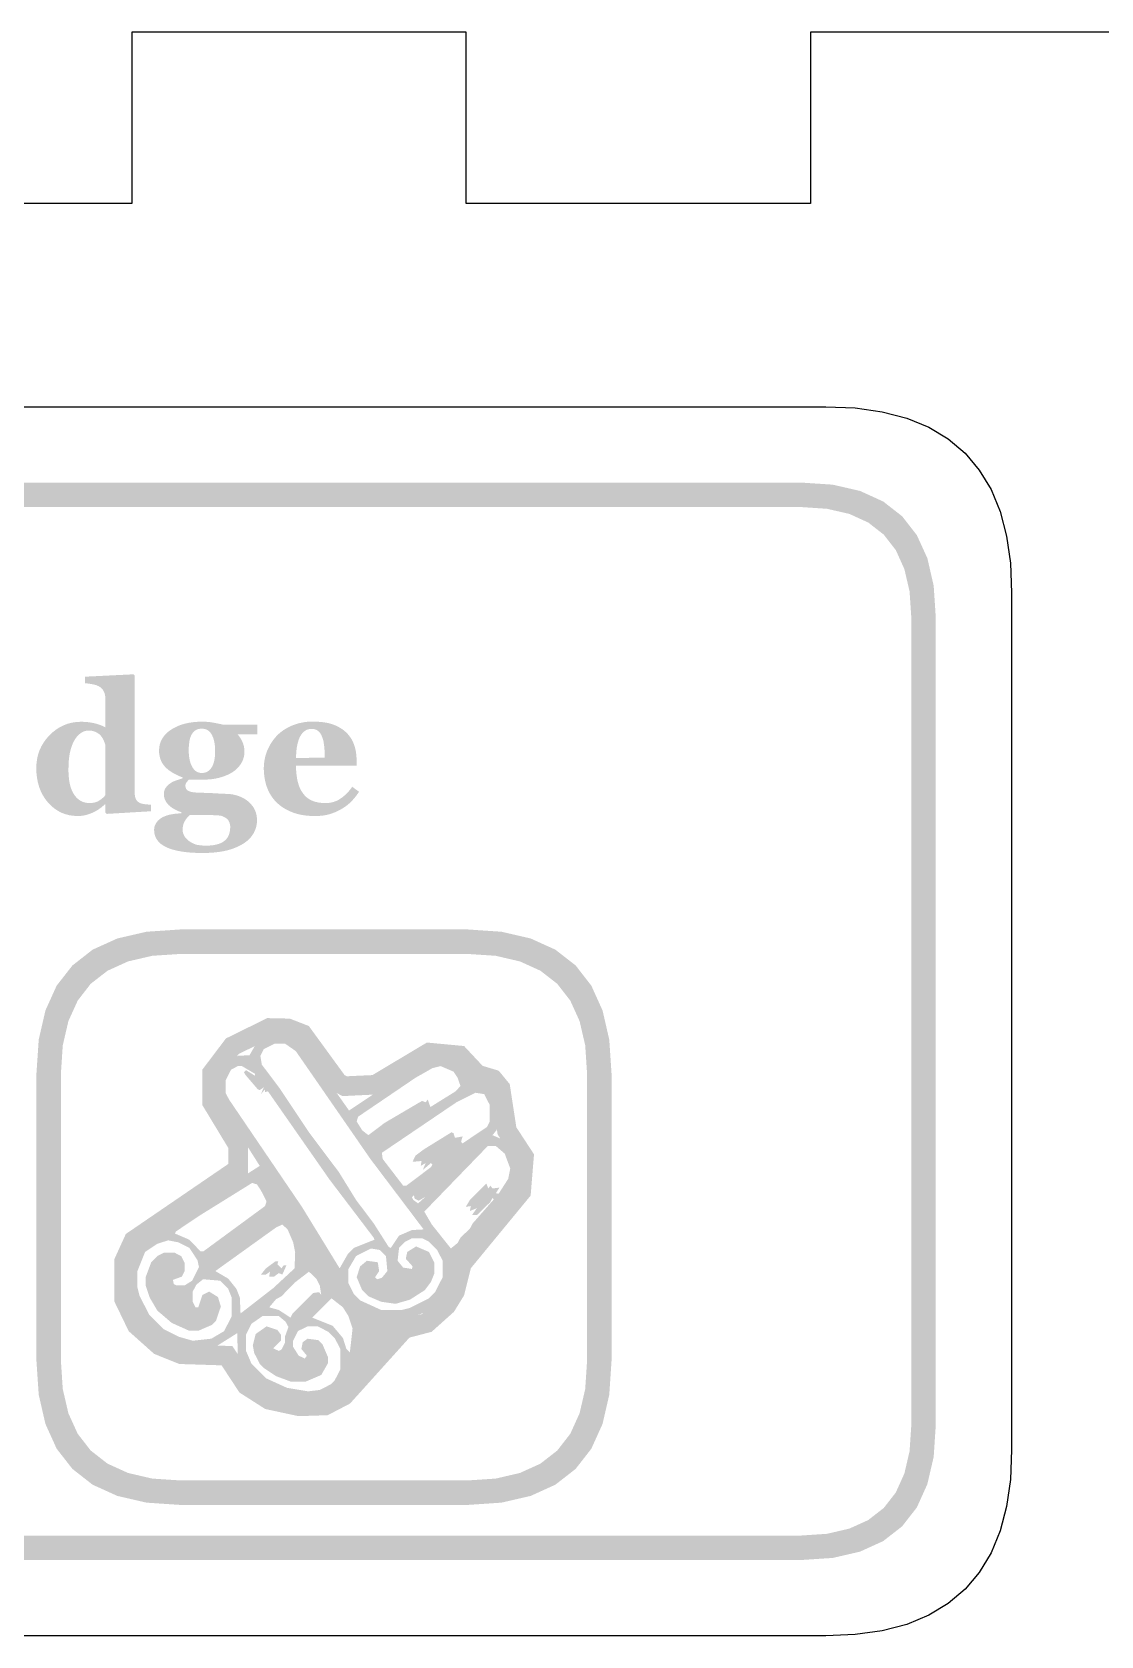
# Model space of a CAD drawing. Header units: millimetres. Extents: x 6 to 441, y 6 to 299.
# Drawn here: x 330.03 to 347.5, y 45.96 to 72.16 of the extents above; entities that cross this region are included whole.
import ezdxf

# ---------------------------------------------------------------- set-up
doc = ezdxf.new("R2010")
doc.units = ezdxf.units.MM
doc.layers.add('CUT', color=1, linetype='Continuous')
doc.layers.add('RASTER', color=7, linetype='Continuous')

msp = doc.modelspace()

# ---------------------------------------------------------------- hatches: boundary and pattern name
at = {"layer": 'RASTER'}
h = msp.add_hatch(color=7, dxfattribs=at)
h.paths.add_polyline_path([(283.2, 62.6), (283.234, 63.116), (283.338, 63.563), (283.509, 63.941), (283.75, 64.25), (284.059, 64.491), (284.438, 64.662), (284.884, 64.766), (285.4, 64.8), (342.6, 64.8), (343.116, 64.766), (343.563, 64.663), (343.941, 64.491), (344.25, 64.25), (344.491, 63.941), (344.663, 63.563), (344.766, 63.116), (344.8, 62.6), (344.8, 49.4), (344.766, 48.884), (344.662, 48.438), (344.491, 48.059), (344.25, 47.75), (343.941, 47.509), (343.563, 47.337), (343.116, 47.234), (342.6, 47.2), (285.4, 47.2), (284.884, 47.234), (284.438, 47.337), (284.059, 47.509), (283.75, 47.75), (283.509, 48.059), (283.338, 48.438), (283.234, 48.884), (283.2, 49.4)])
h.paths.add_polyline_path([(283.6, 62.6), (283.6, 49.4), (283.628, 48.978), (283.713, 48.613), (283.853, 48.303), (284.05, 48.05), (284.303, 47.853), (284.612, 47.713), (284.978, 47.628), (285.4, 47.6), (342.6, 47.6), (343.022, 47.628), (343.388, 47.713), (343.697, 47.853), (343.95, 48.05), (344.147, 48.303), (344.287, 48.613), (344.372, 48.978), (344.4, 49.4), (344.4, 62.6), (344.372, 63.022), (344.287, 63.387), (344.147, 63.697), (343.95, 63.95), (343.697, 64.147), (343.388, 64.288), (343.022, 64.372), (342.6, 64.4), (285.4, 64.4), (284.978, 64.372), (284.612, 64.288), (284.303, 64.147), (284.05, 63.95), (283.853, 63.697), (283.713, 63.387), (283.628, 63.022), (283.6, 62.6)], flags=0)
h = msp.add_hatch(color=7, dxfattribs=at)
h.paths.add_polyline_path([(331.972, 59.431), (331.25, 59.388), (331.228, 59.409), (331.228, 59.544), (331.218, 59.546), (331.199, 59.527), (331.179, 59.509), (331.157, 59.491), (331.133, 59.474), (331.108, 59.457), (331.082, 59.441), (331.053, 59.426), (331.024, 59.411), (330.993, 59.397), (330.962, 59.386), (330.932, 59.376), (330.901, 59.368), (330.87, 59.361), (330.839, 59.357), (330.808, 59.354), (330.777, 59.353), (330.705, 59.357), (330.635, 59.367), (330.57, 59.384), (330.507, 59.408), (330.448, 59.439), (330.392, 59.477), (330.339, 59.521), (330.289, 59.573), (330.244, 59.63), (330.205, 59.691), (330.172, 59.756), (330.145, 59.825), (330.124, 59.898), (330.109, 59.975), (330.1, 60.056), (330.097, 60.141), (330.101, 60.217), (330.111, 60.29), (330.127, 60.361), (330.151, 60.428), (330.181, 60.493), (330.218, 60.555), (330.261, 60.615), (330.312, 60.671), (330.367, 60.723), (330.425, 60.768), (330.485, 60.806), (330.549, 60.837), (330.615, 60.862), (330.684, 60.879), (330.756, 60.889), (330.831, 60.893), (330.861, 60.892), (330.89, 60.891), (330.919, 60.889), (330.948, 60.886), (330.975, 60.882), (331.003, 60.877), (331.03, 60.872), (331.057, 60.866), (331.082, 60.859), (331.107, 60.851), (331.13, 60.844), (331.151, 60.836), (331.172, 60.828), (331.191, 60.82), (331.209, 60.811), (331.225, 60.802), (331.225, 61.281), (331.225, 61.294), (331.224, 61.308), (331.222, 61.321), (331.22, 61.333), (331.217, 61.346), (331.213, 61.358), (331.208, 61.371), (331.203, 61.383), (331.197, 61.394), (331.191, 61.405), (331.185, 61.415), (331.177, 61.425), (331.17, 61.434), (331.162, 61.442), (331.153, 61.45), (331.145, 61.457), (331.133, 61.464), (331.12, 61.472), (331.107, 61.478), (331.093, 61.484), (331.079, 61.49), (331.064, 61.495), (331.048, 61.499), (331.031, 61.503), (331.014, 61.506), (330.997, 61.509), (330.98, 61.512), (330.963, 61.515), (330.946, 61.517), (330.928, 61.519), (330.911, 61.521), (330.894, 61.523), (330.894, 61.629), (331.685, 61.668), (331.707, 61.644), (331.707, 59.724), (331.707, 59.71), (331.708, 59.697), (331.71, 59.684), (331.712, 59.672), (331.714, 59.661), (331.717, 59.65), (331.721, 59.64), (331.725, 59.63), (331.73, 59.621), (331.736, 59.612), (331.742, 59.604), (331.749, 59.596), (331.757, 59.589), (331.766, 59.582), (331.775, 59.576), (331.785, 59.57), (331.793, 59.566), (331.802, 59.562), (331.812, 59.559), (331.823, 59.556), (331.834, 59.553), (331.847, 59.551), (331.86, 59.548), (331.875, 59.546), (331.889, 59.545), (331.903, 59.543), (331.916, 59.542), (331.929, 59.541), (331.941, 59.54), (331.952, 59.539), (331.962, 59.538), (331.972, 59.538)])
h.paths.add_polyline_path([(331.225, 59.692), (331.225, 60.519), (331.222, 60.528), (331.219, 60.536), (331.216, 60.545), (331.213, 60.555), (331.209, 60.564), (331.205, 60.574), (331.201, 60.584), (331.197, 60.594), (331.192, 60.604), (331.187, 60.614), (331.181, 60.624), (331.175, 60.634), (331.168, 60.643), (331.161, 60.653), (331.154, 60.662), (331.146, 60.671), (331.138, 60.679), (331.13, 60.686), (331.121, 60.694), (331.112, 60.7), (331.102, 60.707), (331.091, 60.714), (331.08, 60.72), (331.068, 60.726), (331.055, 60.731), (331.042, 60.736), (331.029, 60.74), (331.015, 60.743), (331.001, 60.746), (330.987, 60.748), (330.972, 60.749), (330.957, 60.749), (330.921, 60.747), (330.887, 60.739), (330.855, 60.726), (330.824, 60.708), (330.795, 60.684), (330.767, 60.656), (330.741, 60.622), (330.717, 60.584), (330.695, 60.54), (330.676, 60.492), (330.66, 60.44), (330.646, 60.384), (330.636, 60.323), (330.629, 60.259), (330.625, 60.19), (330.623, 60.116), (330.623, 60.087), (330.624, 60.058), (330.625, 60.031), (330.627, 60.004), (330.63, 59.977), (330.633, 59.952), (330.636, 59.927), (330.64, 59.903), (330.645, 59.88), (330.65, 59.857), (330.656, 59.835), (330.663, 59.813), (330.671, 59.792), (330.68, 59.771), (330.689, 59.751), (330.699, 59.731), (330.71, 59.712), (330.722, 59.694), (330.734, 59.678), (330.748, 59.662), (330.762, 59.647), (330.777, 59.634), (330.792, 59.621), (330.808, 59.609), (330.825, 59.599), (330.843, 59.59), (330.862, 59.583), (330.882, 59.577), (330.902, 59.572), (330.924, 59.568), (330.946, 59.566), (330.969, 59.566), (330.991, 59.566), (331.012, 59.568), (331.031, 59.57), (331.05, 59.574), (331.068, 59.579), (331.085, 59.585), (331.102, 59.592), (331.117, 59.6), (331.131, 59.609), (331.145, 59.619), (331.159, 59.629), (331.173, 59.64), (331.187, 59.652), (331.2, 59.664), (331.213, 59.678), (331.225, 59.692)], flags=0)
h = msp.add_hatch(color=7, dxfattribs=at)
h.paths.add_polyline_path([(333.708, 60.689), (333.386, 60.689), (333.4, 60.673), (333.413, 60.656), (333.425, 60.64), (333.436, 60.623), (333.446, 60.606), (333.455, 60.588), (333.464, 60.571), (333.471, 60.553), (333.478, 60.535), (333.484, 60.517), (333.489, 60.498), (333.493, 60.48), (333.496, 60.461), (333.498, 60.442), (333.5, 60.423), (333.5, 60.403), (333.499, 60.378), (333.497, 60.354), (333.492, 60.329), (333.486, 60.305), (333.479, 60.282), (333.47, 60.259), (333.459, 60.236), (333.446, 60.214), (333.432, 60.192), (333.417, 60.171), (333.4, 60.152), (333.383, 60.133), (333.365, 60.116), (333.346, 60.099), (333.325, 60.084), (333.304, 60.069), (333.281, 60.056), (333.257, 60.042), (333.232, 60.03), (333.207, 60.019), (333.18, 60.008), (333.152, 59.998), (333.124, 59.989), (333.094, 59.98), (333.064, 59.973), (333.033, 59.966), (333.001, 59.96), (332.969, 59.956), (332.936, 59.952), (332.903, 59.95), (332.868, 59.948), (332.833, 59.948), (332.595, 59.948), (332.59, 59.944), (332.586, 59.94), (332.581, 59.936), (332.576, 59.931), (332.571, 59.925), (332.566, 59.919), (332.561, 59.913), (332.556, 59.906), (332.551, 59.899), (332.547, 59.892), (332.543, 59.885), (332.54, 59.878), (332.538, 59.871), (332.536, 59.864), (332.535, 59.858), (332.535, 59.851), (332.535, 59.836), (332.538, 59.821), (332.542, 59.808), (332.547, 59.797), (332.555, 59.786), (332.564, 59.777), (332.574, 59.769), (332.586, 59.762), (332.6, 59.756), (332.617, 59.751), (332.636, 59.746), (332.658, 59.742), (332.683, 59.739), (332.71, 59.737), (332.74, 59.735), (332.772, 59.734), (332.805, 59.733), (332.839, 59.732), (332.872, 59.731), (332.906, 59.73), (332.94, 59.728), (332.974, 59.727), (333.007, 59.725), (333.042, 59.723), (333.074, 59.721), (333.105, 59.719), (333.133, 59.718), (333.158, 59.717), (333.181, 59.716), (333.202, 59.715), (333.22, 59.714), (333.236, 59.713), (333.258, 59.712), (333.279, 59.71), (333.3, 59.707), (333.321, 59.703), (333.342, 59.698), (333.363, 59.692), (333.384, 59.686), (333.405, 59.679), (333.425, 59.671), (333.445, 59.663), (333.464, 59.654), (333.483, 59.644), (333.501, 59.634), (333.518, 59.624), (333.534, 59.612), (333.55, 59.601), (333.566, 59.587), (333.582, 59.573), (333.597, 59.558), (333.611, 59.542), (333.625, 59.525), (333.638, 59.508), (333.65, 59.489), (333.661, 59.47), (333.671, 59.449), (333.68, 59.428), (333.688, 59.406), (333.694, 59.384), (333.699, 59.36), (333.702, 59.336), (333.704, 59.311), (333.705, 59.286), (333.704, 59.258), (333.702, 59.231), (333.698, 59.204), (333.692, 59.178), (333.684, 59.152), (333.675, 59.126), (333.664, 59.101), (333.652, 59.076), (333.637, 59.052), (333.621, 59.029), (333.604, 59.006), (333.584, 58.985), (333.563, 58.964), (333.54, 58.944), (333.515, 58.925), (333.488, 58.906), (333.459, 58.888), (333.428, 58.871), (333.395, 58.855), (333.361, 58.84), (333.326, 58.826), (333.289, 58.813), (333.25, 58.801), (333.211, 58.791), (333.169, 58.781), (333.125, 58.773), (333.078, 58.766), (333.03, 58.76), (332.978, 58.755), (332.925, 58.752), (332.869, 58.75), (332.81, 58.75), (332.717, 58.751), (332.629, 58.755), (332.547, 58.763), (332.471, 58.773), (332.401, 58.786), (332.336, 58.802), (332.277, 58.821), (332.224, 58.843), (332.177, 58.868), (332.136, 58.896), (332.102, 58.927), (332.074, 58.961), (332.052, 58.997), (332.036, 59.037), (332.027, 59.079), (332.023, 59.125), (332.025, 59.153), (332.03, 59.18), (332.039, 59.206), (332.051, 59.23), (332.066, 59.253), (332.084, 59.275), (332.106, 59.296), (332.132, 59.315), (332.161, 59.333), (332.194, 59.348), (332.23, 59.362), (332.27, 59.373), (332.314, 59.382), (332.362, 59.389), (332.413, 59.394), (332.469, 59.397), (332.469, 59.415), (332.436, 59.426), (332.405, 59.439), (332.376, 59.453), (332.349, 59.468), (332.323, 59.483), (332.3, 59.5), (332.278, 59.517), (332.259, 59.535), (332.241, 59.555), (332.226, 59.575), (332.213, 59.595), (332.202, 59.617), (332.194, 59.639), (332.188, 59.662), (332.184, 59.686), (332.183, 59.711), (332.184, 59.726), (332.185, 59.74), (332.187, 59.754), (332.191, 59.767), (332.195, 59.78), (332.2, 59.792), (332.206, 59.804), (332.213, 59.815), (332.221, 59.825), (332.229, 59.835), (332.238, 59.845), (332.247, 59.854), (332.257, 59.864), (332.268, 59.873), (332.279, 59.881), (332.29, 59.889), (332.301, 59.896), (332.312, 59.903), (332.323, 59.909), (332.335, 59.915), (332.348, 59.921), (332.361, 59.926), (332.375, 59.932), (332.39, 59.937), (332.404, 59.942), (332.418, 59.946), (332.431, 59.951), (332.443, 59.955), (332.455, 59.958), (332.467, 59.962), (332.478, 59.965), (332.488, 59.968), (332.488, 59.984), (332.44, 60.003), (332.395, 60.023), (332.354, 60.044), (332.316, 60.066), (332.282, 60.089), (332.25, 60.112), (332.222, 60.137), (332.197, 60.163), (332.175, 60.19), (332.156, 60.219), (332.14, 60.249), (332.127, 60.28), (332.117, 60.313), (332.11, 60.348), (332.105, 60.384), (332.104, 60.421), (332.107, 60.473), (332.116, 60.523), (332.132, 60.57), (332.154, 60.615), (332.182, 60.656), (332.216, 60.695), (332.256, 60.732), (332.302, 60.765), (332.354, 60.795), (332.408, 60.822), (332.466, 60.844), (332.528, 60.862), (332.592, 60.876), (332.66, 60.886), (332.731, 60.892), (332.806, 60.894), (332.83, 60.894), (332.855, 60.893), (332.879, 60.892), (332.904, 60.89), (332.928, 60.888), (332.951, 60.885), (332.975, 60.881), (332.998, 60.877), (333.021, 60.873), (333.042, 60.869), (333.062, 60.865), (333.08, 60.861), (333.097, 60.858), (333.113, 60.854), (333.127, 60.851), (333.14, 60.847), (333.708, 60.847)])
h.paths.add_polyline_path([(333.021, 60.409), (333.02, 60.451), (333.018, 60.49), (333.013, 60.528), (333.007, 60.563), (333, 60.595), (332.991, 60.626), (332.979, 60.654), (332.967, 60.68), (332.952, 60.704), (332.936, 60.724), (332.918, 60.741), (332.898, 60.755), (332.876, 60.766), (332.853, 60.774), (332.827, 60.778), (332.8, 60.78), (332.786, 60.779), (332.772, 60.778), (332.759, 60.776), (332.746, 60.773), (332.734, 60.769), (332.722, 60.765), (332.711, 60.759), (332.7, 60.753), (332.69, 60.746), (332.68, 60.738), (332.671, 60.729), (332.662, 60.72), (332.653, 60.709), (332.646, 60.699), (332.638, 60.687), (332.631, 60.674), (332.625, 60.662), (332.62, 60.648), (332.615, 60.635), (332.61, 60.62), (332.607, 60.606), (332.603, 60.59), (332.6, 60.574), (332.598, 60.558), (332.596, 60.541), (332.594, 60.524), (332.592, 60.507), (332.591, 60.49), (332.59, 60.473), (332.589, 60.456), (332.589, 60.439), (332.589, 60.421), (332.59, 60.382), (332.592, 60.345), (332.597, 60.309), (332.603, 60.276), (332.611, 60.244), (332.62, 60.214), (332.631, 60.185), (332.645, 60.159), (332.659, 60.135), (332.675, 60.114), (332.693, 60.096), (332.712, 60.082), (332.732, 60.071), (332.754, 60.063), (332.778, 60.058), (332.803, 60.056), (332.828, 60.058), (332.852, 60.062), (332.875, 60.069), (332.896, 60.079), (332.915, 60.092), (332.933, 60.108), (332.95, 60.127), (332.965, 60.149), (332.978, 60.173), (332.989, 60.199), (332.999, 60.228), (333.007, 60.26), (333.013, 60.294), (333.017, 60.33), (333.02, 60.368), (333.021, 60.409)], flags=0)
h.paths.add_polyline_path([(333.267, 59.179), (333.267, 59.191), (333.265, 59.204), (333.263, 59.216), (333.26, 59.228), (333.256, 59.241), (333.251, 59.253), (333.246, 59.265), (333.239, 59.278), (333.231, 59.29), (333.221, 59.301), (333.209, 59.312), (333.194, 59.322), (333.178, 59.332), (333.159, 59.341), (333.138, 59.35), (333.115, 59.358), (333.1, 59.36), (333.084, 59.362), (333.066, 59.363), (333.045, 59.365), (333.022, 59.366), (332.997, 59.367), (332.97, 59.368), (332.941, 59.369), (332.91, 59.37), (332.875, 59.371), (332.838, 59.371), (332.798, 59.371), (332.755, 59.372), (332.709, 59.372), (332.661, 59.372), (332.609, 59.372), (332.597, 59.361), (332.585, 59.349), (332.573, 59.337), (332.562, 59.324), (332.552, 59.311), (332.542, 59.297), (332.533, 59.283), (332.524, 59.268), (332.516, 59.253), (332.509, 59.237), (332.503, 59.22), (332.498, 59.202), (332.494, 59.183), (332.491, 59.164), (332.49, 59.144), (332.489, 59.123), (332.49, 59.114), (332.491, 59.104), (332.492, 59.095), (332.494, 59.085), (332.497, 59.075), (332.501, 59.064), (332.505, 59.053), (332.51, 59.043), (332.515, 59.032), (332.521, 59.021), (332.528, 59.01), (332.536, 59), (332.545, 58.99), (332.554, 58.98), (332.564, 58.97), (332.574, 58.961), (332.587, 58.95), (332.601, 58.94), (332.614, 58.931), (332.628, 58.923), (332.643, 58.915), (332.658, 58.907), (332.673, 58.9), (332.688, 58.894), (332.705, 58.888), (332.724, 58.883), (332.745, 58.879), (332.768, 58.876), (332.792, 58.873), (332.819, 58.871), (332.848, 58.87), (332.879, 58.87), (332.925, 58.871), (332.968, 58.874), (333.008, 58.88), (333.046, 58.888), (333.08, 58.898), (333.112, 58.911), (333.141, 58.926), (333.167, 58.943), (333.191, 58.963), (333.211, 58.985), (333.228, 59.01), (333.242, 59.039), (333.253, 59.069), (333.261, 59.103), (333.266, 59.14), (333.267, 59.179)], flags=0)
h = msp.add_hatch(color=7, dxfattribs=at)
h.paths.add_polyline_path([(335.372, 59.75), (335.359, 59.729), (335.345, 59.709), (335.331, 59.689), (335.315, 59.669), (335.3, 59.649), (335.283, 59.63), (335.266, 59.611), (335.248, 59.593), (335.23, 59.574), (335.211, 59.557), (335.191, 59.54), (335.171, 59.524), (335.15, 59.508), (335.128, 59.494), (335.106, 59.479), (335.083, 59.466), (335.059, 59.452), (335.034, 59.44), (335.01, 59.428), (334.985, 59.417), (334.96, 59.407), (334.935, 59.398), (334.91, 59.389), (334.885, 59.382), (334.859, 59.375), (334.833, 59.369), (334.806, 59.364), (334.777, 59.36), (334.748, 59.357), (334.718, 59.355), (334.686, 59.354), (334.654, 59.353), (334.601, 59.354), (334.55, 59.357), (334.5, 59.362), (334.452, 59.369), (334.406, 59.377), (334.362, 59.388), (334.32, 59.4), (334.28, 59.415), (334.242, 59.431), (334.205, 59.448), (334.17, 59.467), (334.136, 59.487), (334.105, 59.508), (334.075, 59.531), (334.047, 59.555), (334.02, 59.58), (333.995, 59.607), (333.972, 59.635), (333.95, 59.663), (333.93, 59.694), (333.912, 59.725), (333.895, 59.757), (333.88, 59.791), (333.867, 59.826), (333.855, 59.861), (333.845, 59.898), (333.836, 59.935), (333.829, 59.973), (333.824, 60.012), (333.82, 60.051), (333.817, 60.091), (333.816, 60.132), (333.817, 60.17), (333.82, 60.206), (333.824, 60.243), (333.83, 60.279), (333.838, 60.314), (333.847, 60.35), (333.858, 60.384), (333.871, 60.419), (333.886, 60.453), (333.902, 60.485), (333.919, 60.517), (333.938, 60.548), (333.958, 60.578), (333.98, 60.607), (334.003, 60.635), (334.027, 60.663), (334.053, 60.688), (334.08, 60.712), (334.109, 60.735), (334.14, 60.757), (334.172, 60.777), (334.206, 60.796), (334.241, 60.814), (334.279, 60.831), (334.317, 60.846), (334.357, 60.859), (334.397, 60.87), (334.439, 60.879), (334.482, 60.887), (334.526, 60.892), (334.571, 60.895), (334.618, 60.896), (334.668, 60.895), (334.716, 60.892), (334.761, 60.889), (334.804, 60.883), (334.845, 60.876), (334.884, 60.868), (334.92, 60.857), (334.955, 60.846), (334.987, 60.833), (335.018, 60.819), (335.047, 60.803), (335.075, 60.786), (335.102, 60.769), (335.127, 60.75), (335.151, 60.729), (335.173, 60.708), (335.193, 60.687), (335.212, 60.664), (335.229, 60.641), (335.245, 60.617), (335.259, 60.592), (335.273, 60.566), (335.284, 60.539), (335.294, 60.511), (335.303, 60.483), (335.311, 60.454), (335.318, 60.424), (335.323, 60.395), (335.327, 60.365), (335.33, 60.335), (335.332, 60.304), (335.333, 60.273), (335.333, 60.178), (334.342, 60.178), (334.344, 60.105), (334.35, 60.037), (334.359, 59.973), (334.371, 59.913), (334.387, 59.859), (334.407, 59.808), (334.431, 59.762), (334.458, 59.721), (334.489, 59.684), (334.524, 59.652), (334.564, 59.625), (334.608, 59.603), (334.656, 59.586), (334.708, 59.574), (334.765, 59.567), (334.826, 59.564), (334.86, 59.565), (334.893, 59.569), (334.925, 59.575), (334.956, 59.583), (334.987, 59.594), (335.017, 59.606), (335.045, 59.622), (335.073, 59.64), (335.1, 59.659), (335.126, 59.68), (335.151, 59.702), (335.175, 59.725), (335.198, 59.75), (335.22, 59.775), (335.241, 59.802), (335.261, 59.831)])
h.paths.add_polyline_path([(334.813, 60.307), (334.812, 60.329), (334.812, 60.351), (334.811, 60.373), (334.81, 60.396), (334.809, 60.418), (334.808, 60.441), (334.806, 60.464), (334.804, 60.487), (334.801, 60.509), (334.798, 60.531), (334.795, 60.551), (334.792, 60.571), (334.788, 60.589), (334.783, 60.606), (334.778, 60.623), (334.773, 60.638), (334.766, 60.654), (334.759, 60.67), (334.752, 60.685), (334.743, 60.698), (334.735, 60.711), (334.725, 60.722), (334.715, 60.732), (334.705, 60.742), (334.694, 60.75), (334.682, 60.757), (334.669, 60.763), (334.656, 60.768), (334.642, 60.772), (334.627, 60.775), (334.612, 60.776), (334.596, 60.777), (334.568, 60.775), (334.542, 60.77), (334.517, 60.761), (334.494, 60.748), (334.472, 60.732), (334.452, 60.713), (334.433, 60.689), (334.416, 60.663), (334.4, 60.632), (334.386, 60.597), (334.374, 60.558), (334.364, 60.515), (334.355, 60.468), (334.349, 60.416), (334.345, 60.361), (334.342, 60.301)], flags=0)
h = msp.add_hatch(color=7, dxfattribs=at)
h.paths.add_polyline_path([(330.1, 55.15), (330.137, 55.701), (330.247, 56.178), (330.43, 56.582), (330.688, 56.912), (331.018, 57.17), (331.422, 57.353), (331.899, 57.463), (332.45, 57.5), (337.15, 57.5), (337.701, 57.463), (338.178, 57.353), (338.582, 57.17), (338.913, 56.913), (339.17, 56.582), (339.353, 56.178), (339.463, 55.701), (339.5, 55.15), (339.5, 50.45), (339.463, 49.899), (339.353, 49.422), (339.17, 49.018), (338.913, 48.688), (338.582, 48.43), (338.178, 48.247), (337.701, 48.137), (337.15, 48.1), (332.45, 48.1), (331.899, 48.137), (331.422, 48.247), (331.018, 48.43), (330.688, 48.688), (330.43, 49.018), (330.247, 49.422), (330.137, 49.899), (330.1, 50.45)])
h.paths.add_polyline_path([(330.5, 55.15), (330.5, 50.45), (330.53, 49.993), (330.622, 49.597), (330.774, 49.262), (330.987, 48.988), (331.262, 48.774), (331.597, 48.622), (331.993, 48.53), (332.45, 48.5), (337.15, 48.5), (337.607, 48.53), (338.003, 48.622), (338.338, 48.774), (338.613, 48.988), (338.826, 49.262), (338.978, 49.597), (339.07, 49.993), (339.1, 50.45), (339.1, 55.15), (339.07, 55.607), (338.978, 56.003), (338.826, 56.338), (338.613, 56.612), (338.338, 56.826), (338.003, 56.978), (337.607, 57.07), (337.15, 57.1), (332.45, 57.1), (331.993, 57.07), (331.597, 56.978), (331.262, 56.826), (330.987, 56.613), (330.774, 56.338), (330.622, 56.003), (330.53, 55.607), (330.5, 55.15)], flags=0)
h = msp.add_hatch(color=7, dxfattribs=at)
h.paths.add_polyline_path([(333.872, 56.052), (334.241, 56.044), (334.552, 55.923), (335.136, 55.122), (335.175, 55.102), (335.591, 55.121), (336.482, 55.653), (337.09, 55.596), (337.393, 55.272), (337.656, 55.193), (337.836, 54.974), (337.944, 54.269), (338.233, 53.827), (338.178, 53.153), (337.201, 51.967), (337.09, 51.523), (336.924, 51.254), (336.56, 50.928), (336.197, 50.833), (335.226, 49.756), (334.86, 49.565), (334.382, 49.55), (333.839, 49.667), (333.418, 49.936), (333.126, 50.38), (332.435, 50.402), (332.024, 50.567), (331.608, 50.938), (331.371, 51.428), (331.371, 52.109), (331.561, 52.526), (333.239, 53.672), (333.239, 53.925), (332.81, 54.634), (332.81, 55.208), (333.197, 55.72)])
h.paths.add_polyline_path([(333.943, 55.73), (333.406, 55.466), (333.13, 55.101), (333.13, 54.724), (333.559, 54.014), (333.559, 53.503), (331.815, 52.312), (331.691, 52.039), (331.691, 51.502), (331.868, 51.135), (332.195, 50.843), (332.501, 50.72), (333.303, 50.695), (333.648, 50.169), (333.963, 49.968), (334.411, 49.871), (334.777, 49.883), (335.027, 50.013), (336.024, 51.119), (336.404, 51.218), (336.676, 51.462), (336.792, 51.648), (336.908, 52.115), (337.867, 53.279), (337.905, 53.743), (337.638, 54.152), (337.533, 54.839), (337.471, 54.915), (337.219, 54.99), (336.939, 55.289), (336.556, 55.325), (335.686, 54.806), (335.104, 54.778), (334.922, 54.872), (334.348, 55.658), (334.177, 55.725), (333.943, 55.73)], flags=0)
h = msp.add_hatch(color=7, dxfattribs=at)
h.paths.add_polyline_path([(333.938, 55.794), (334.162, 55.804), (334.406, 55.68), (335.21, 54.542), (336.261, 55.245), (336.573, 55.402), (336.84, 55.402), (337.018, 55.312), (337.085, 55.245), (337.199, 55.024), (337.41, 55), (337.554, 54.91), (337.677, 54.666), (337.677, 54.364), (337.62, 54.22), (337.554, 54.14), (337.788, 54.039), (337.888, 53.939), (338.012, 53.628), (337.979, 53.393), (337.821, 53.115), (336.931, 52.064), (336.907, 51.82), (336.84, 51.619), (336.75, 51.475), (336.516, 51.274), (336.06, 51.093), (335.913, 50.906), (335.726, 50.725), (335.679, 50.638), (335.424, 50.39), (335.377, 50.303), (335.009, 49.935), (334.765, 49.811), (334.296, 49.811), (333.961, 49.911), (333.683, 50.069), (333.549, 50.203), (333.425, 50.414), (333.392, 50.514), (333.382, 50.906), (333.024, 50.681), (332.789, 50.615), (332.522, 50.648), (332.143, 50.805), (332.043, 50.872), (331.775, 51.174), (331.618, 51.518), (331.618, 51.686), (331.584, 51.753), (331.651, 52.121), (331.808, 52.399), (333.75, 53.638), (333.369, 54.24), (333.181, 54.488), (333.057, 54.733), (333.024, 54.967), (333.134, 55.258), (333.215, 55.345), (333.392, 55.436), (333.583, 55.446), (333.717, 55.68)])
h.paths.add_polyline_path([(333.995, 55.636), (333.817, 55.546), (333.76, 55.436), (333.784, 55.292), (334.072, 54.91), (334.554, 54.187), (335.043, 53.537), (335.324, 53.082), (335.612, 52.7), (335.859, 52.312), (335.893, 52.299), (336.027, 52.499), (336.238, 52.59), (336.429, 52.6), (335.558, 53.752), (334.339, 55.513), (334.162, 55.636)], flags=0)
h.paths.add_polyline_path([(333.392, 55.268), (333.282, 55.211), (333.191, 55.034), (333.191, 54.833), (333.248, 54.722), (334.44, 52.968), (335.056, 51.964), (335.19, 52.198), (335.29, 52.299), (335.625, 52.432), (335.612, 52.466), (334.889, 53.417), (333.884, 54.856), (333.837, 54.843), (333.837, 54.89), (333.77, 54.81), (333.817, 54.923), (333.75, 54.876), (333.717, 54.89), (333.516, 55.124), (333.492, 55.168), (333.526, 55.201), (333.67, 55.111), (333.67, 55.144), (333.459, 55.268)], flags=0)
h.paths.add_polyline_path([(336.706, 55.268), (336.573, 55.235), (336.295, 55.077), (335.357, 54.441), (335.334, 54.364), (335.424, 54.22), (335.525, 54.14), (335.792, 54.341), (336.362, 54.676), (336.405, 54.699), (336.462, 54.676), (336.496, 54.722), (336.539, 54.599), (336.951, 54.856), (337.031, 54.943), (336.984, 55.077), (336.917, 55.178)], flags=0)
h.paths.add_polyline_path([(337.276, 54.833), (336.964, 54.676), (335.746, 53.852), (335.759, 53.752), (336.094, 53.316), (336.147, 53.316), (336.549, 53.618), (336.573, 53.661), (336.549, 53.685), (336.415, 53.571), (336.462, 53.685), (336.382, 53.638), (336.395, 53.718), (336.248, 53.705), (336.295, 53.805), (336.429, 53.906), (336.884, 54.187), (336.917, 54.173), (336.941, 54.096), (337.065, 54.12), (337.041, 54.029), (337.065, 54.006), (337.466, 54.274), (337.51, 54.364), (337.51, 54.632), (337.42, 54.81)], flags=0)
h.paths.add_polyline_path([(337.477, 53.962), (336.439, 52.891), (336.563, 52.68), (336.874, 52.289), (336.984, 52.379), (337.031, 52.466), (337.185, 52.613), (337.232, 52.7), (337.577, 53.092), (337.554, 53.115), (337.52, 53.048), (337.299, 52.834), (337.219, 52.834), (337.299, 52.948), (337.185, 52.901), (337.199, 52.982), (337.118, 52.968), (337.185, 53.082), (337.453, 53.35), (337.487, 53.269), (337.52, 53.316), (337.554, 53.269), (337.667, 53.283), (337.61, 53.192), (337.654, 53.182), (337.811, 53.427), (337.845, 53.594), (337.754, 53.839), (337.61, 53.962)], flags=0)
h.paths.add_polyline_path([(333.626, 53.36), (332.779, 52.834), (332.378, 52.566), (332.364, 52.533), (332.599, 52.432), (332.779, 52.245), (332.833, 52.245), (333.837, 52.982), (333.861, 53.059), (333.77, 53.236), (333.703, 53.336)], flags=0)
h.paths.add_polyline_path([(336.271, 53.159), (336.238, 53.125), (336.261, 53.082), (336.338, 53.025), (336.462, 53.136), (336.348, 53.069), (336.281, 53.102)], flags=0)
h.paths.add_polyline_path([(334.119, 52.68), (334.018, 52.633), (333.024, 51.92), (333.235, 51.796), (333.369, 51.629), (333.425, 51.485), (333.436, 51.227), (333.971, 51.642), (334.319, 51.964), (334.329, 52.222), (334.296, 52.389), (334.206, 52.6)], flags=0)
h.paths.add_polyline_path([(336.238, 52.456), (336.127, 52.399), (336.027, 52.299), (336.003, 52.088), (336.094, 51.977), (336.238, 51.954), (336.248, 51.997), (336.137, 52.121), (336.161, 52.232), (336.305, 52.322), (336.516, 52.232), (336.606, 52.054), (336.606, 51.887), (336.549, 51.743), (336.449, 51.609), (336.204, 51.452), (335.97, 51.385), (335.736, 51.418), (335.525, 51.508), (335.424, 51.609), (335.334, 51.82), (335.391, 51.997), (335.501, 52.088), (335.679, 52.064), (335.702, 51.92), (335.635, 51.82), (335.669, 51.786), (335.746, 51.81), (335.836, 51.92), (335.813, 52.165), (335.712, 52.265), (335.568, 52.289), (335.324, 52.165), (335.2, 51.954), (335.2, 51.719), (335.29, 51.542), (335.391, 51.441), (335.736, 51.284), (336.07, 51.284), (336.204, 51.318), (336.516, 51.475), (336.616, 51.575), (336.74, 51.82), (336.74, 52.088), (336.65, 52.265), (336.516, 52.399), (336.405, 52.456)], flags=0)
h.paths.add_polyline_path([(332.254, 52.422), (332.076, 52.366), (331.875, 52.232), (331.751, 51.92), (331.751, 51.652), (331.785, 51.518), (331.942, 51.207), (332.177, 50.973), (332.421, 50.849), (332.655, 50.782), (332.957, 50.815), (333.168, 50.939), (333.292, 51.184), (333.292, 51.485), (333.235, 51.629), (333.101, 51.763), (332.823, 51.786), (332.712, 51.696), (332.655, 51.585), (332.655, 51.418), (332.699, 51.328), (332.746, 51.328), (332.813, 51.529), (332.923, 51.585), (333.067, 51.495), (333.114, 51.341), (333.034, 51.107), (332.967, 51.04), (332.756, 50.949), (332.588, 50.949), (332.311, 51.073), (332.076, 51.274), (331.952, 51.485), (331.885, 51.686), (331.885, 51.82), (331.976, 52.064), (332.076, 52.165), (332.187, 52.222), (332.354, 52.222), (332.465, 52.165), (332.522, 52.054), (332.522, 51.92), (332.478, 51.83), (332.331, 51.776), (332.344, 51.709), (332.388, 51.686), (332.522, 51.686), (332.645, 51.763), (332.756, 51.987), (332.732, 52.098), (332.599, 52.299), (332.421, 52.389)], flags=0)
h.paths.add_polyline_path([(334.005, 52.078), (334.052, 52.078), (334.038, 52.031), (334.105, 51.964), (334.139, 52.011), (334.185, 52.011), (334.119, 51.863), (334.062, 51.887), (333.985, 51.83), (333.904, 51.83), (333.918, 51.91), (333.851, 51.863), (333.77, 51.863), (333.851, 51.964)], flags=0)
h.paths.add_polyline_path([(334.554, 51.91), (334.319, 51.729), (334.105, 51.508), (334.018, 51.462), (333.904, 51.328), (334.062, 51.284), (334.252, 51.16), (334.286, 51.227), (334.621, 51.562), (334.721, 51.575), (334.755, 51.529), (334.731, 51.686), (334.674, 51.796)], flags=0)
h.paths.add_polyline_path([(334.922, 51.475), (334.607, 51.16), (334.942, 51.026), (335.11, 50.825), (335.166, 50.648), (335.223, 50.591), (335.267, 50.983), (335.2, 51.184), (335.11, 51.328)], flags=0)
h.paths.add_polyline_path([(333.794, 51.184), (333.616, 51.06), (333.526, 50.882), (333.526, 50.615), (333.616, 50.404), (333.851, 50.169), (334.196, 50.012), (334.54, 49.955), (334.731, 49.978), (334.909, 50.069), (334.976, 50.136), (335.066, 50.313), (335.066, 50.648), (334.976, 50.825), (334.875, 50.926), (334.698, 51.016), (334.53, 51.016), (334.373, 50.939), (334.296, 50.782), (334.296, 50.681), (334.386, 50.538), (334.487, 50.491), (334.52, 50.538), (334.43, 50.648), (334.453, 50.758), (334.53, 50.815), (334.708, 50.792), (334.775, 50.725), (334.865, 50.514), (334.865, 50.414), (334.755, 50.223), (334.497, 50.112), (334.262, 50.112), (334.018, 50.203), (333.817, 50.337), (333.75, 50.404), (333.66, 50.581), (333.636, 50.705), (333.683, 50.892), (333.861, 51.016), (334.038, 50.959), (334.095, 50.882), (334.095, 50.782), (333.971, 50.658), (334.062, 50.615), (334.105, 50.638), (334.162, 50.748), (334.162, 50.849), (334.219, 51.006), (334.172, 51.093), (334.062, 51.184)], flags=0)

# ---------------------------------------------------------------- linework, layer by layer
at = {"layer": 'CUT'}
for points in [[(348.215, 72.159), (342.75, 72.159), (342.75, 69.359), (337.124, 69.359), (337.124, 72.159), (331.659, 72.159), (331.659, 69.359), (326.033, 69.359), (326.033, 72.159), (320.568, 72.159), (320.568, 69.359), (314.942, 69.359)], [(284.999, 66.04), (343.001, 66.04), (343.483, 66.019), (343.925, 65.956), (344.325, 65.851), (344.685, 65.703), (345.003, 65.512), (345.278, 65.278), (345.512, 65.003), (345.703, 64.685), (345.851, 64.325), (345.956, 63.925), (346.019, 63.483), (346.04, 63.001), (346.04, 48.999), (346.019, 48.517), (345.956, 48.075), (345.851, 47.675), (345.703, 47.315), (345.512, 46.997), (345.278, 46.722), (345.003, 46.488), (344.685, 46.297), (344.325, 46.149), (343.925, 46.044), (343.483, 45.981), (343.001, 45.96), (284.999, 45.96)]]:
    msp.add_lwpolyline(points, dxfattribs=at)

doc.saveas('drawing.dxf')
